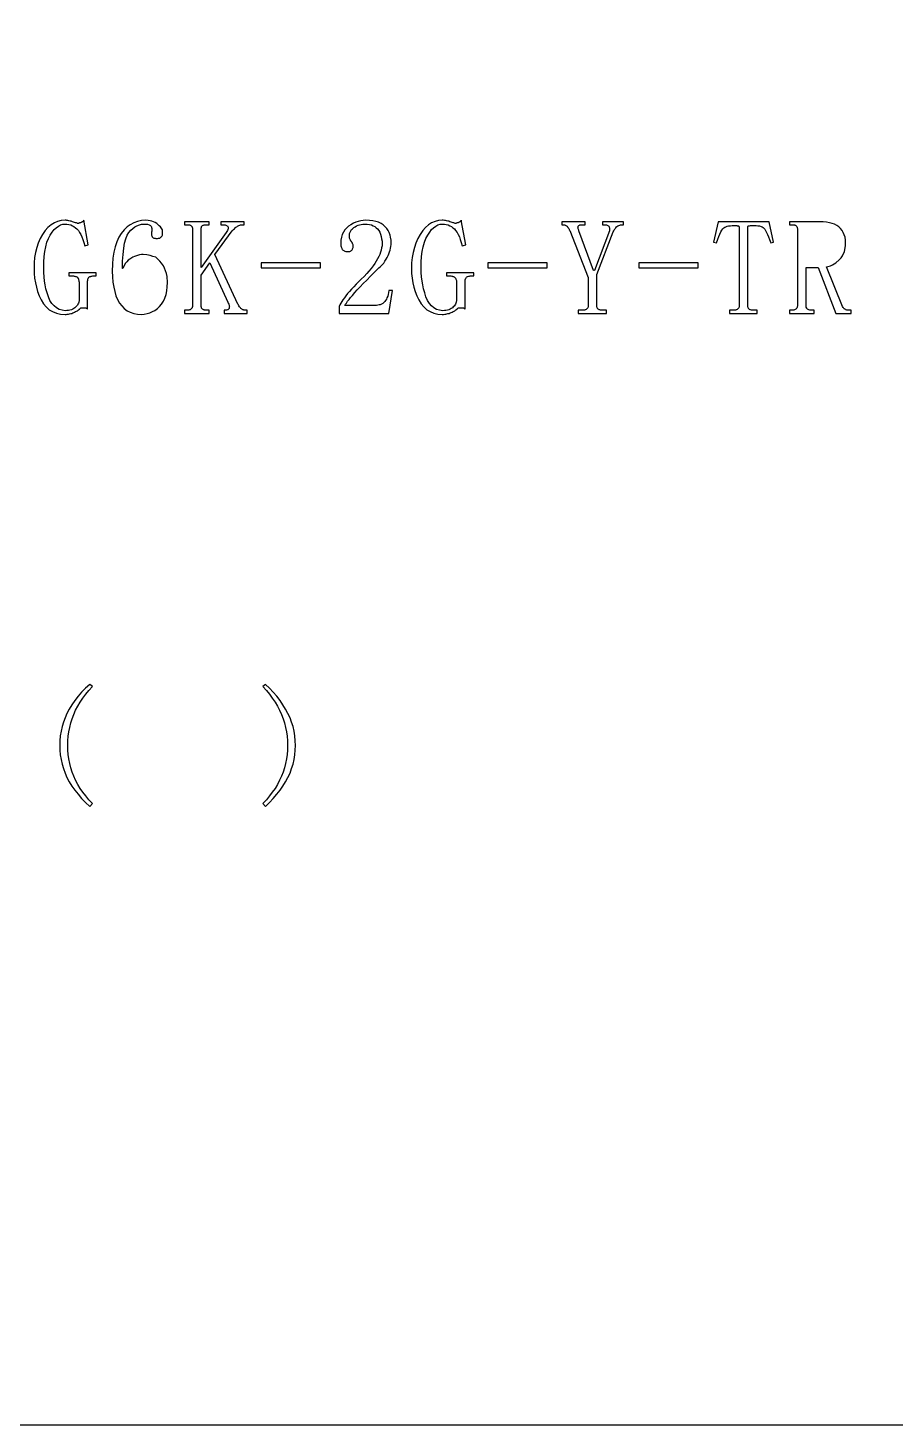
# Model space of a CAD drawing. Extents: x -275 to 275, y -225 to 225.
# Drawn here: x -174.1 to -139, y -225 to -168.4 of the extents above; entities that cross this region are included whole.
import ezdxf

# ---------------------------------------------------------------- set-up
doc = ezdxf.new("R2010")
doc.units = 0
doc.header["$MEASUREMENT"] = 0
doc.layers.get('0').update_dxf_attribs({"linetype": 'CONTINUOUS'})

msp = doc.modelspace()

# ---------------------------------------------------------------- linework, layer by layer
msp.add_lwpolyline([(-275.000039, 224, -0.414214), (-274.000039, 225), (-274.000039, 225), (273.999961, 225), (273.999961, 225, -0.414214), (274.999941, 224), (274.999941, 224), (274.999941, -224), (274.999941, -224, -0.414214), (273.999961, -225), (273.999961, -225), (-274.000039, -225), (-274.000039, -225, -0.414214), (-275.000039, -224), (-275.000039, -224), (-275.000039, 224)], format="xyb")
for points in [[(-172.66, -176.38), (-172.57, -176.38), (-172.57, -176.38), (-172.49, -176.38), (-172.49, -176.38), (-172.42, -176.39), (-172.42, -176.39), (-172.34, -176.41), (-172.34, -176.41), (-172.27, -176.44), (-172.27, -176.44), (-172.21, -176.47), (-172.21, -176.47), (-172.15, -176.52), (-172.15, -176.52), (-172.09, -176.57), (-172.09, -176.57), (-172.03, -176.63), (-172.03, -176.63), (-171.98, -176.71), (-171.98, -176.71), (-171.93, -176.8), (-171.93, -176.8), (-171.89, -176.89), (-171.89, -176.89), (-171.85, -177), (-171.85, -177), (-171.81, -177.12), (-171.81, -177.12), (-171.77, -177.25), (-171.77, -177.25), (-171.63, -177.21), (-171.63, -177.21), (-171.81, -176.22), (-171.81, -176.22), (-171.82, -176.24), (-171.82, -176.24), (-171.84, -176.25), (-171.84, -176.25), (-171.85, -176.27), (-171.85, -176.27), (-171.87, -176.28), (-171.87, -176.28), (-171.88, -176.29), (-171.88, -176.29), (-171.9, -176.3), (-171.9, -176.3), (-171.92, -176.31), (-171.92, -176.31), (-171.94, -176.32), (-171.94, -176.32), (-171.96, -176.33), (-171.96, -176.33), (-171.98, -176.33), (-171.98, -176.33), (-172, -176.34), (-172, -176.34), (-172.01, -176.34), (-172.01, -176.34), (-172.03, -176.35), (-172.03, -176.35), (-172.05, -176.35), (-172.05, -176.35), (-172.06, -176.35), (-172.06, -176.35), (-172.08, -176.34), (-172.08, -176.34), (-172.11, -176.33), (-172.11, -176.33), (-172.14, -176.33), (-172.14, -176.33), (-172.18, -176.31), (-172.18, -176.31), (-172.22, -176.3), (-172.22, -176.3), (-172.27, -176.28), (-172.27, -176.28), (-172.32, -176.26), (-172.32, -176.26), (-172.36, -176.25), (-172.36, -176.25), (-172.41, -176.24), (-172.41, -176.24), (-172.45, -176.23), (-172.45, -176.23), (-172.49, -176.23), (-172.49, -176.23), (-172.53, -176.22), (-172.53, -176.22), (-172.57, -176.22), (-172.57, -176.22), (-172.72, -176.23), (-172.72, -176.23), (-172.87, -176.27), (-172.87, -176.27), (-173, -176.33), (-173, -176.33), (-173.13, -176.41), (-173.13, -176.41), (-173.26, -176.51), (-173.26, -176.51), (-173.37, -176.64), (-173.37, -176.64), (-173.48, -176.79), (-173.48, -176.79), (-173.57, -176.96), (-173.57, -176.96), (-173.65, -177.14), (-173.65, -177.14), (-173.71, -177.32), (-173.71, -177.32), (-173.76, -177.52), (-173.76, -177.52), (-173.8, -177.73), (-173.8, -177.73), (-173.82, -177.94), (-173.82, -177.94), (-173.82, -178.17), (-173.82, -178.17), (-173.82, -178.37), (-173.82, -178.37), (-173.8, -178.56), (-173.8, -178.56), (-173.77, -178.75), (-173.77, -178.75), (-173.73, -178.93), (-173.73, -178.93), (-173.68, -179.11), (-173.68, -179.11), (-173.61, -179.28), (-173.61, -179.28), (-173.53, -179.44), (-173.53, -179.44), (-173.44, -179.6), (-173.44, -179.6), (-173.33, -179.73), (-173.33, -179.73), (-173.21, -179.84), (-173.21, -179.84), (-173.07, -179.92), (-173.07, -179.92), (-172.92, -179.98), (-172.92, -179.98), (-172.75, -180.02), (-172.75, -180.02), (-172.57, -180.03), (-172.57, -180.03), (-172.53, -180.03), (-172.53, -180.03), (-172.48, -180.02), (-172.48, -180.02), (-172.43, -180.02), (-172.43, -180.02), (-172.39, -180.01), (-172.39, -180.01), (-172.34, -180), (-172.34, -180), (-172.3, -179.99), (-172.3, -179.99), (-172.25, -179.97), (-172.25, -179.97), (-172.21, -179.96), (-172.21, -179.96), (-172.18, -179.94), (-172.18, -179.94), (-172.14, -179.92), (-172.14, -179.92), (-172.1, -179.9), (-172.1, -179.9), (-172.06, -179.88), (-172.06, -179.88), (-172.03, -179.85), (-172.03, -179.85), (-171.99, -179.82), (-171.99, -179.82), (-171.98, -179.81), (-171.98, -179.81), (-171.97, -179.8), (-171.97, -179.8), (-171.95, -179.79), (-171.95, -179.79), (-171.94, -179.78), (-171.94, -179.78), (-171.93, -179.77), (-171.93, -179.77), (-171.92, -179.77), (-171.92, -179.77), (-171.91, -179.76), (-171.91, -179.76), (-171.89, -179.76), (-171.89, -179.76), (-171.88, -179.76), (-171.88, -179.76), (-171.87, -179.76), (-171.87, -179.76), (-171.85, -179.76), (-171.85, -179.76), (-171.84, -179.76), (-171.84, -179.76), (-171.83, -179.76), (-171.83, -179.76), (-171.81, -179.76), (-171.81, -179.76), (-171.8, -179.76), (-171.8, -179.76), (-171.79, -179.76), (-171.79, -179.76), (-171.78, -179.76), (-171.78, -179.76), (-171.77, -179.76), (-171.77, -179.76), (-171.76, -179.76), (-171.76, -179.76), (-171.75, -179.76), (-171.75, -179.76), (-171.74, -179.76), (-171.74, -179.76), (-171.73, -179.77), (-171.73, -179.77), (-171.72, -179.77), (-171.72, -179.77), (-171.71, -179.78), (-171.71, -179.78), (-171.7, -179.78), (-171.7, -179.78), (-171.69, -179.79), (-171.69, -179.79), (-171.67, -179.8), (-171.67, -179.8), (-171.66, -179.81), (-171.66, -179.81), (-171.66, -178.71), (-171.66, -178.71), (-171.66, -178.68), (-171.66, -178.68), (-171.65, -178.65), (-171.65, -178.65), (-171.65, -178.62), (-171.65, -178.62), (-171.64, -178.6), (-171.64, -178.6), (-171.63, -178.57), (-171.63, -178.57), (-171.62, -178.55), (-171.62, -178.55), (-171.6, -178.53), (-171.6, -178.53), (-171.58, -178.51), (-171.58, -178.51), (-171.56, -178.5), (-171.56, -178.5), (-171.53, -178.49), (-171.53, -178.49), (-171.51, -178.48), (-171.51, -178.48), (-171.48, -178.48), (-171.48, -178.48), (-171.45, -178.47), (-171.45, -178.47), (-171.42, -178.47), (-171.42, -178.47), (-171.31, -178.47), (-171.31, -178.47), (-171.31, -178.35), (-171.31, -178.35), (-172.41, -178.35), (-172.41, -178.35), (-172.41, -178.47), (-172.41, -178.47), (-172.27, -178.47), (-172.27, -178.47), (-172.23, -178.47), (-172.23, -178.47), (-172.2, -178.48), (-172.2, -178.48), (-172.17, -178.48), (-172.17, -178.48), (-172.14, -178.49), (-172.14, -178.49), (-172.12, -178.5), (-172.12, -178.5), (-172.09, -178.51), (-172.09, -178.51), (-172.07, -178.53), (-172.07, -178.53), (-172.06, -178.55), (-172.06, -178.55), (-172.04, -178.57), (-172.04, -178.57), (-172.03, -178.6), (-172.03, -178.6), (-172.02, -178.63), (-172.02, -178.63), (-172.01, -178.66), (-172.01, -178.66), (-172.01, -178.69), (-172.01, -178.69), (-172, -178.72), (-172, -178.72), (-172, -179.47), (-172, -179.47), (-172.01, -179.53), (-172.01, -179.53), (-172.03, -179.58), (-172.03, -179.58), (-172.05, -179.62), (-172.05, -179.62), (-172.07, -179.66), (-172.07, -179.66), (-172.1, -179.7), (-172.1, -179.7), (-172.13, -179.73), (-172.13, -179.73), (-172.17, -179.76), (-172.17, -179.76), (-172.21, -179.79), (-172.21, -179.79), (-172.26, -179.82), (-172.26, -179.82), (-172.31, -179.84), (-172.31, -179.84), (-172.37, -179.86), (-172.37, -179.86), (-172.43, -179.87), (-172.43, -179.87), (-172.49, -179.87), (-172.49, -179.87), (-172.56, -179.88), (-172.56, -179.88), (-172.69, -179.86), (-172.69, -179.86), (-172.81, -179.83), (-172.81, -179.83), (-172.92, -179.77), (-172.92, -179.77), (-173.01, -179.69), (-173.01, -179.69), (-173.1, -179.59), (-173.1, -179.59), (-173.18, -179.47), (-173.18, -179.47), (-173.24, -179.32), (-173.24, -179.32), (-173.29, -179.16), (-173.29, -179.16), (-173.34, -179), (-173.34, -179), (-173.37, -178.84), (-173.37, -178.84), (-173.4, -178.68), (-173.4, -178.68), (-173.42, -178.51), (-173.42, -178.51), (-173.43, -178.34), (-173.43, -178.34), (-173.43, -178.17), (-173.43, -178.17), (-173.43, -177.92), (-173.43, -177.92), (-173.41, -177.69), (-173.41, -177.69), (-173.39, -177.48), (-173.39, -177.48), (-173.35, -177.29), (-173.35, -177.29), (-173.3, -177.11), (-173.3, -177.11), (-173.24, -176.96), (-173.24, -176.96), (-173.17, -176.82), (-173.17, -176.82), (-173.09, -176.7), (-173.09, -176.7), (-173.01, -176.6), (-173.01, -176.6), (-172.93, -176.52), (-172.93, -176.52), (-172.84, -176.46), (-172.84, -176.46), (-172.75, -176.41), (-172.75, -176.41), (-172.66, -176.38)], [(-169.3, -176.22), (-169.47, -176.23), (-169.47, -176.23), (-169.63, -176.27), (-169.63, -176.27), (-169.79, -176.32), (-169.79, -176.32), (-169.93, -176.4), (-169.93, -176.4), (-170.06, -176.49), (-170.06, -176.49), (-170.18, -176.61), (-170.18, -176.61), (-170.3, -176.75), (-170.3, -176.75), (-170.39, -176.91), (-170.39, -176.91), (-170.47, -177.09), (-170.47, -177.09), (-170.54, -177.29), (-170.54, -177.29), (-170.59, -177.51), (-170.59, -177.51), (-170.63, -177.75), (-170.63, -177.75), (-170.65, -178), (-170.65, -178), (-170.66, -178.28), (-170.66, -178.28), (-170.65, -178.51), (-170.65, -178.51), (-170.63, -178.73), (-170.63, -178.73), (-170.6, -178.93), (-170.6, -178.93), (-170.56, -179.11), (-170.56, -179.11), (-170.51, -179.28), (-170.51, -179.28), (-170.44, -179.43), (-170.44, -179.43), (-170.37, -179.57), (-170.37, -179.57), (-170.27, -179.69), (-170.27, -179.69), (-170.17, -179.79), (-170.17, -179.79), (-170.05, -179.88), (-170.05, -179.88), (-169.93, -179.94), (-169.93, -179.94), (-169.79, -179.99), (-169.79, -179.99), (-169.64, -180.02), (-169.64, -180.02), (-169.48, -180.03), (-169.48, -180.03), (-169.36, -180.02), (-169.36, -180.02), (-169.25, -180), (-169.25, -180), (-169.14, -179.97), (-169.14, -179.97), (-169.03, -179.92), (-169.03, -179.92), (-168.93, -179.87), (-168.93, -179.87), (-168.83, -179.79), (-168.83, -179.79), (-168.74, -179.71), (-168.74, -179.71), (-168.66, -179.61), (-168.66, -179.61), (-168.58, -179.5), (-168.58, -179.5), (-168.53, -179.37), (-168.53, -179.37), (-168.48, -179.23), (-168.48, -179.23), (-168.45, -179.08), (-168.45, -179.08), (-168.43, -178.92), (-168.43, -178.92), (-168.42, -178.74), (-168.42, -178.74), (-168.44, -178.5), (-168.44, -178.5), (-168.46, -178.38), (-168.46, -178.38), (-168.54, -178.16), (-168.54, -178.16), (-168.59, -178.06), (-168.59, -178.06), (-168.66, -177.96), (-168.66, -177.96), (-168.73, -177.87), (-168.73, -177.87), (-168.81, -177.79), (-168.81, -177.79), (-168.9, -177.72), (-168.9, -177.72), (-169.01, -177.68), (-169.01, -177.68), (-169.13, -177.64), (-169.13, -177.64), (-169.26, -177.62), (-169.26, -177.62), (-169.41, -177.61), (-169.41, -177.61), (-169.48, -177.61), (-169.48, -177.61), (-169.55, -177.62), (-169.55, -177.62), (-169.76, -177.68), (-169.76, -177.68), (-169.83, -177.71), (-169.83, -177.71), (-169.95, -177.79), (-169.95, -177.79), (-170.01, -177.84), (-170.01, -177.84), (-170.07, -177.9), (-170.07, -177.9), (-170.12, -177.96), (-170.12, -177.96), (-170.2, -178.1), (-170.2, -178.1), (-170.23, -178.17), (-170.23, -178.17), (-170.24, -178.17), (-170.24, -178.17), (-170.24, -177.87), (-170.24, -177.87), (-170.22, -177.6), (-170.22, -177.6), (-170.19, -177.35), (-170.19, -177.35), (-170.16, -177.14), (-170.16, -177.14), (-170.11, -176.97), (-170.11, -176.97), (-170.06, -176.82), (-170.06, -176.82), (-169.99, -176.71), (-169.99, -176.71), (-169.91, -176.62), (-169.91, -176.62), (-169.75, -176.48), (-169.75, -176.48), (-169.66, -176.44), (-169.66, -176.44), (-169.56, -176.4), (-169.56, -176.4), (-169.47, -176.38), (-169.47, -176.38), (-169.23, -176.38), (-169.23, -176.38), (-169.17, -176.4), (-169.17, -176.4), (-169.11, -176.43), (-169.11, -176.43), (-169.1, -176.45), (-169.1, -176.45), (-169.08, -176.47), (-169.08, -176.47), (-169.07, -176.49), (-169.07, -176.49), (-169.07, -176.52), (-169.07, -176.52), (-169.06, -176.54), (-169.06, -176.54), (-169.06, -176.67), (-169.06, -176.67), (-169.07, -176.68), (-169.07, -176.68), (-169.07, -176.82), (-169.07, -176.82), (-169.06, -176.85), (-169.06, -176.85), (-169.04, -176.89), (-169.04, -176.89), (-169.03, -176.9), (-169.03, -176.9), (-169.02, -176.92), (-169.02, -176.92), (-169, -176.93), (-169, -176.93), (-168.97, -176.94), (-168.97, -176.94), (-168.95, -176.95), (-168.95, -176.95), (-168.92, -176.95), (-168.92, -176.95), (-168.9, -176.96), (-168.9, -176.96), (-168.83, -176.96), (-168.83, -176.96), (-168.79, -176.95), (-168.79, -176.95), (-168.76, -176.95), (-168.76, -176.95), (-168.73, -176.94), (-168.73, -176.94), (-168.71, -176.92), (-168.71, -176.92), (-168.69, -176.91), (-168.69, -176.91), (-168.67, -176.89), (-168.67, -176.89), (-168.66, -176.87), (-168.66, -176.87), (-168.64, -176.85), (-168.64, -176.85), (-168.63, -176.82), (-168.63, -176.82), (-168.63, -176.79), (-168.63, -176.79), (-168.62, -176.76), (-168.62, -176.76), (-168.62, -176.65), (-168.62, -176.65), (-168.63, -176.61), (-168.63, -176.61), (-168.65, -176.57), (-168.65, -176.57), (-168.68, -176.53), (-168.68, -176.53), (-168.71, -176.48), (-168.71, -176.48), (-168.76, -176.44), (-168.76, -176.44), (-168.81, -176.39), (-168.81, -176.39), (-168.86, -176.35), (-168.86, -176.35), (-168.92, -176.31), (-168.92, -176.31), (-169.06, -176.25), (-169.06, -176.25), (-169.13, -176.24), (-169.13, -176.24), (-169.21, -176.23), (-169.21, -176.23), (-169.3, -176.22)], [(-166.13, -179.99), (-165.2, -179.99), (-165.2, -179.99), (-165.2, -179.86), (-165.2, -179.86), (-165.31, -179.86), (-165.31, -179.86), (-165.32, -179.86), (-165.32, -179.86), (-165.34, -179.86), (-165.34, -179.86), (-165.35, -179.85), (-165.35, -179.85), (-165.37, -179.84), (-165.37, -179.84), (-165.39, -179.83), (-165.39, -179.83), (-165.41, -179.82), (-165.41, -179.82), (-165.43, -179.81), (-165.43, -179.81), (-165.45, -179.79), (-165.45, -179.79), (-165.47, -179.77), (-165.47, -179.77), (-165.49, -179.74), (-165.49, -179.74), (-165.51, -179.72), (-165.51, -179.72), (-165.53, -179.68), (-165.53, -179.68), (-165.55, -179.65), (-165.55, -179.65), (-165.57, -179.61), (-165.57, -179.61), (-166.5, -177.61), (-166.5, -177.61), (-165.81, -176.65), (-165.81, -176.65), (-165.78, -176.62), (-165.78, -176.62), (-165.75, -176.59), (-165.75, -176.59), (-165.71, -176.56), (-165.71, -176.56), (-165.68, -176.53), (-165.68, -176.53), (-165.65, -176.5), (-165.65, -176.5), (-165.62, -176.48), (-165.62, -176.48), (-165.59, -176.46), (-165.59, -176.46), (-165.56, -176.44), (-165.56, -176.44), (-165.53, -176.43), (-165.53, -176.43), (-165.5, -176.42), (-165.5, -176.42), (-165.47, -176.41), (-165.47, -176.41), (-165.44, -176.41), (-165.44, -176.41), (-165.41, -176.4), (-165.41, -176.4), (-165.38, -176.4), (-165.38, -176.4), (-165.32, -176.4), (-165.32, -176.4), (-165.32, -176.28), (-165.32, -176.28), (-166.27, -176.28), (-166.27, -176.28), (-166.27, -176.4), (-166.27, -176.4), (-166.17, -176.4), (-166.17, -176.4), (-166.13, -176.4), (-166.13, -176.4), (-166.09, -176.41), (-166.09, -176.41), (-166.06, -176.42), (-166.06, -176.42), (-166.03, -176.43), (-166.03, -176.43), (-166.01, -176.44), (-166.01, -176.44), (-165.99, -176.45), (-165.99, -176.45), (-165.98, -176.47), (-165.98, -176.47), (-165.97, -176.5), (-165.97, -176.5), (-165.97, -176.53), (-165.97, -176.53), (-165.97, -176.56), (-165.97, -176.56), (-165.98, -176.59), (-165.98, -176.59), (-166, -176.63), (-166, -176.63), (-166.02, -176.67), (-166.02, -176.67), (-166.05, -176.71), (-166.05, -176.71), (-167.06, -178.13), (-167.06, -178.13), (-167.06, -176.57), (-167.06, -176.57), (-167.06, -176.55), (-167.06, -176.55), (-167.06, -176.53), (-167.06, -176.53), (-167.05, -176.51), (-167.05, -176.51), (-167.05, -176.49), (-167.05, -176.49), (-167.04, -176.47), (-167.04, -176.47), (-167.03, -176.46), (-167.03, -176.46), (-167.02, -176.44), (-167.02, -176.44), (-167, -176.43), (-167, -176.43), (-166.98, -176.42), (-166.98, -176.42), (-166.96, -176.42), (-166.96, -176.42), (-166.94, -176.41), (-166.94, -176.41), (-166.92, -176.41), (-166.92, -176.41), (-166.89, -176.4), (-166.89, -176.4), (-166.87, -176.4), (-166.87, -176.4), (-166.74, -176.4), (-166.74, -176.4), (-166.74, -176.28), (-166.74, -176.28), (-167.74, -176.28), (-167.74, -176.28), (-167.74, -176.4), (-167.74, -176.4), (-167.62, -176.4), (-167.62, -176.4), (-167.59, -176.4), (-167.59, -176.4), (-167.56, -176.41), (-167.56, -176.41), (-167.53, -176.41), (-167.53, -176.41), (-167.51, -176.42), (-167.51, -176.42), (-167.49, -176.42), (-167.49, -176.42), (-167.48, -176.43), (-167.48, -176.43), (-167.46, -176.44), (-167.46, -176.44), (-167.45, -176.46), (-167.45, -176.46), (-167.44, -176.47), (-167.44, -176.47), (-167.43, -176.49), (-167.43, -176.49), (-167.42, -176.51), (-167.42, -176.51), (-167.41, -176.53), (-167.41, -176.53), (-167.41, -176.55), (-167.41, -176.55), (-167.41, -176.57), (-167.41, -176.57), (-167.41, -179.68), (-167.41, -179.68), (-167.41, -179.7), (-167.41, -179.7), (-167.41, -179.73), (-167.41, -179.73), (-167.42, -179.74), (-167.42, -179.74), (-167.43, -179.76), (-167.43, -179.76), (-167.44, -179.78), (-167.44, -179.78), (-167.45, -179.79), (-167.45, -179.79), (-167.46, -179.81), (-167.46, -179.81), (-167.48, -179.82), (-167.48, -179.82), (-167.49, -179.83), (-167.49, -179.83), (-167.51, -179.84), (-167.51, -179.84), (-167.53, -179.85), (-167.53, -179.85), (-167.56, -179.86), (-167.56, -179.86), (-167.59, -179.86), (-167.59, -179.86), (-167.62, -179.86), (-167.62, -179.86), (-167.74, -179.86), (-167.74, -179.86), (-167.74, -179.99), (-167.74, -179.99), (-166.74, -179.99), (-166.74, -179.99), (-166.74, -179.86), (-166.74, -179.86), (-166.87, -179.86), (-166.87, -179.86), (-166.89, -179.86), (-166.89, -179.86), (-166.92, -179.86), (-166.92, -179.86), (-166.94, -179.85), (-166.94, -179.85), (-166.96, -179.84), (-166.96, -179.84), (-166.98, -179.83), (-166.98, -179.83), (-167, -179.82), (-167, -179.82), (-167.02, -179.81), (-167.02, -179.81), (-167.03, -179.79), (-167.03, -179.79), (-167.04, -179.78), (-167.04, -179.78), (-167.05, -179.76), (-167.05, -179.76), (-167.05, -179.74), (-167.05, -179.74), (-167.06, -179.73), (-167.06, -179.73), (-167.06, -179.7), (-167.06, -179.7), (-167.06, -179.68), (-167.06, -179.68), (-167.06, -178.44), (-167.06, -178.44), (-166.71, -177.94), (-166.71, -177.94), (-165.98, -179.53), (-165.98, -179.53), (-165.96, -179.57), (-165.96, -179.57), (-165.94, -179.61), (-165.94, -179.61), (-165.93, -179.65), (-165.93, -179.65), (-165.92, -179.68), (-165.92, -179.68), (-165.91, -179.71), (-165.91, -179.71), (-165.92, -179.74), (-165.92, -179.74), (-165.92, -179.76), (-165.92, -179.76), (-165.93, -179.79), (-165.93, -179.79), (-165.94, -179.81), (-165.94, -179.81), (-165.96, -179.83), (-165.96, -179.83), (-165.98, -179.84), (-165.98, -179.84), (-166, -179.85), (-166, -179.85), (-166.04, -179.86), (-166.04, -179.86), (-166.07, -179.86), (-166.07, -179.86), (-166.13, -179.86), (-166.13, -179.86), (-166.13, -179.99)], [(-159.74, -177.07), (-159.74, -177.18), (-159.74, -177.18), (-159.74, -177.26), (-159.74, -177.26), (-159.76, -177.34), (-159.76, -177.34), (-159.77, -177.43), (-159.77, -177.43), (-159.8, -177.51), (-159.8, -177.51), (-159.83, -177.6), (-159.83, -177.6), (-159.87, -177.69), (-159.87, -177.69), (-159.92, -177.78), (-159.92, -177.78), (-159.97, -177.87), (-159.97, -177.87), (-160.03, -177.97), (-160.03, -177.97), (-160.1, -178.07), (-160.1, -178.07), (-160.18, -178.17), (-160.18, -178.17), (-160.27, -178.28), (-160.27, -178.28), (-160.36, -178.38), (-160.36, -178.38), (-160.46, -178.49), (-160.46, -178.49), (-160.58, -178.6), (-160.58, -178.6), (-160.69, -178.71), (-160.69, -178.71), (-160.79, -178.81), (-160.79, -178.81), (-160.88, -178.92), (-160.88, -178.92), (-160.97, -179.01), (-160.97, -179.01), (-161.05, -179.11), (-161.05, -179.11), (-161.13, -179.19), (-161.13, -179.19), (-161.2, -179.28), (-161.2, -179.28), (-161.26, -179.36), (-161.26, -179.36), (-161.32, -179.44), (-161.32, -179.44), (-161.37, -179.51), (-161.37, -179.51), (-161.41, -179.58), (-161.41, -179.58), (-161.45, -179.65), (-161.45, -179.65), (-161.48, -179.71), (-161.48, -179.71), (-161.48, -179.99), (-161.48, -179.99), (-159.46, -179.99), (-159.46, -179.99), (-159.32, -179.06), (-159.32, -179.06), (-159.46, -179.06), (-159.46, -179.06), (-159.48, -179.14), (-159.48, -179.14), (-159.49, -179.22), (-159.49, -179.22), (-159.51, -179.29), (-159.51, -179.29), (-159.54, -179.36), (-159.54, -179.36), (-159.56, -179.41), (-159.56, -179.41), (-159.6, -179.47), (-159.6, -179.47), (-159.63, -179.51), (-159.63, -179.51), (-159.67, -179.55), (-159.67, -179.55), (-159.71, -179.59), (-159.71, -179.59), (-159.76, -179.62), (-159.76, -179.62), (-159.81, -179.64), (-159.81, -179.64), (-159.86, -179.65), (-159.86, -179.65), (-159.91, -179.66), (-159.91, -179.66), (-159.96, -179.67), (-159.96, -179.67), (-161.24, -179.67), (-161.24, -179.67), (-161.22, -179.62), (-161.22, -179.62), (-161.18, -179.57), (-161.18, -179.57), (-161.13, -179.5), (-161.13, -179.5), (-161.07, -179.43), (-161.07, -179.43), (-161.01, -179.35), (-161.01, -179.35), (-160.93, -179.26), (-160.93, -179.26), (-160.84, -179.15), (-160.84, -179.15), (-160.74, -179.04), (-160.74, -179.04), (-160.62, -178.91), (-160.62, -178.91), (-160.5, -178.78), (-160.5, -178.78), (-160.36, -178.64), (-160.36, -178.64), (-160.21, -178.48), (-160.21, -178.48), (-160.04, -178.32), (-160.04, -178.32), (-159.87, -178.15), (-159.87, -178.15), (-159.8, -178.09), (-159.8, -178.09), (-159.73, -178.02), (-159.73, -178.02), (-159.67, -177.95), (-159.67, -177.95), (-159.62, -177.87), (-159.62, -177.87), (-159.57, -177.8), (-159.57, -177.8), (-159.53, -177.73), (-159.53, -177.73), (-159.49, -177.65), (-159.49, -177.65), (-159.46, -177.58), (-159.46, -177.58), (-159.43, -177.5), (-159.43, -177.5), (-159.41, -177.43), (-159.41, -177.43), (-159.39, -177.35), (-159.39, -177.35), (-159.38, -177.28), (-159.38, -177.28), (-159.37, -177.2), (-159.37, -177.2), (-159.37, -177.13), (-159.37, -177.13), (-159.37, -177.02), (-159.37, -177.02), (-159.39, -176.91), (-159.39, -176.91), (-159.41, -176.82), (-159.41, -176.82), (-159.45, -176.72), (-159.45, -176.72), (-159.49, -176.63), (-159.49, -176.63), (-159.55, -176.55), (-159.55, -176.55), (-159.62, -176.47), (-159.62, -176.47), (-159.69, -176.41), (-159.69, -176.41), (-159.78, -176.35), (-159.78, -176.35), (-159.88, -176.3), (-159.88, -176.3), (-159.99, -176.27), (-159.99, -176.27), (-160.11, -176.24), (-160.11, -176.24), (-160.25, -176.23), (-160.25, -176.23), (-160.39, -176.22), (-160.39, -176.22), (-160.5, -176.23), (-160.5, -176.23), (-160.6, -176.24), (-160.6, -176.24), (-160.7, -176.27), (-160.7, -176.27), (-160.8, -176.3), (-160.8, -176.3), (-160.9, -176.34), (-160.9, -176.34), (-161, -176.4), (-161, -176.4), (-161.09, -176.46), (-161.09, -176.46), (-161.17, -176.53), (-161.17, -176.53), (-161.24, -176.61), (-161.24, -176.61), (-161.3, -176.7), (-161.3, -176.7), (-161.35, -176.8), (-161.35, -176.8), (-161.38, -176.91), (-161.38, -176.91), (-161.4, -177.03), (-161.4, -177.03), (-161.41, -177.15), (-161.41, -177.15), (-161.41, -177.2), (-161.41, -177.2), (-161.4, -177.25), (-161.4, -177.25), (-161.39, -177.29), (-161.39, -177.29), (-161.38, -177.32), (-161.38, -177.32), (-161.37, -177.35), (-161.37, -177.35), (-161.36, -177.38), (-161.36, -177.38), (-161.34, -177.4), (-161.34, -177.4), (-161.32, -177.43), (-161.32, -177.43), (-161.29, -177.44), (-161.29, -177.44), (-161.27, -177.46), (-161.27, -177.46), (-161.24, -177.47), (-161.24, -177.47), (-161.2, -177.48), (-161.2, -177.48), (-161.17, -177.48), (-161.17, -177.48), (-161.13, -177.49), (-161.13, -177.49), (-161.1, -177.49), (-161.1, -177.49), (-161.07, -177.48), (-161.07, -177.48), (-161.04, -177.48), (-161.04, -177.48), (-161.02, -177.47), (-161.02, -177.47), (-161, -177.46), (-161, -177.46), (-160.98, -177.45), (-160.98, -177.45), (-160.96, -177.43), (-160.96, -177.43), (-160.95, -177.41), (-160.95, -177.41), (-160.94, -177.39), (-160.94, -177.39), (-160.93, -177.37), (-160.93, -177.37), (-160.92, -177.35), (-160.92, -177.35), (-160.91, -177.32), (-160.91, -177.32), (-160.91, -177.29), (-160.91, -177.29), (-160.91, -177.26), (-160.91, -177.26), (-160.91, -177.24), (-160.91, -177.24), (-160.91, -177.22), (-160.91, -177.22), (-160.92, -177.19), (-160.92, -177.19), (-160.93, -177.16), (-160.93, -177.16), (-160.94, -177.14), (-160.94, -177.14), (-160.96, -177.11), (-160.96, -177.11), (-160.98, -177.08), (-160.98, -177.08), (-161, -177.06), (-161, -177.06), (-161.02, -177.03), (-161.02, -177.03), (-161.03, -177), (-161.03, -177), (-161.04, -176.97), (-161.04, -176.97), (-161.05, -176.94), (-161.05, -176.94), (-161.06, -176.91), (-161.06, -176.91), (-161.06, -176.88), (-161.06, -176.88), (-161.06, -176.81), (-161.06, -176.81), (-161.05, -176.76), (-161.05, -176.76), (-161.03, -176.7), (-161.03, -176.7), (-161, -176.65), (-161, -176.65), (-160.97, -176.6), (-160.97, -176.6), (-160.93, -176.56), (-160.93, -176.56), (-160.88, -176.51), (-160.88, -176.51), (-160.83, -176.48), (-160.83, -176.48), (-160.77, -176.45), (-160.77, -176.45), (-160.71, -176.42), (-160.71, -176.42), (-160.65, -176.4), (-160.65, -176.4), (-160.58, -176.39), (-160.58, -176.39), (-160.51, -176.38), (-160.51, -176.38), (-160.43, -176.38), (-160.43, -176.38), (-160.34, -176.38), (-160.34, -176.38), (-160.25, -176.39), (-160.25, -176.39), (-160.17, -176.41), (-160.17, -176.41), (-160.1, -176.44), (-160.1, -176.44), (-160.03, -176.47), (-160.03, -176.47), (-159.97, -176.52), (-159.97, -176.52), (-159.92, -176.57), (-159.92, -176.57), (-159.87, -176.63), (-159.87, -176.63), (-159.83, -176.7), (-159.83, -176.7), (-159.8, -176.78), (-159.8, -176.78), (-159.77, -176.87), (-159.77, -176.87), (-159.76, -176.97), (-159.76, -176.97), (-159.74, -177.07)], [(-157.39, -176.38), (-157.3, -176.38), (-157.3, -176.38), (-157.21, -176.38), (-157.21, -176.38), (-157.14, -176.39), (-157.14, -176.39), (-157.06, -176.41), (-157.06, -176.41), (-156.99, -176.44), (-156.99, -176.44), (-156.93, -176.47), (-156.93, -176.47), (-156.87, -176.52), (-156.87, -176.52), (-156.81, -176.57), (-156.81, -176.57), (-156.76, -176.63), (-156.76, -176.63), (-156.7, -176.71), (-156.7, -176.71), (-156.66, -176.8), (-156.66, -176.8), (-156.61, -176.89), (-156.61, -176.89), (-156.57, -177), (-156.57, -177), (-156.53, -177.12), (-156.53, -177.12), (-156.49, -177.25), (-156.49, -177.25), (-156.35, -177.21), (-156.35, -177.21), (-156.53, -176.22), (-156.53, -176.22), (-156.54, -176.24), (-156.54, -176.24), (-156.56, -176.25), (-156.56, -176.25), (-156.57, -176.27), (-156.57, -176.27), (-156.59, -176.28), (-156.59, -176.28), (-156.61, -176.29), (-156.61, -176.29), (-156.62, -176.3), (-156.62, -176.3), (-156.64, -176.31), (-156.64, -176.31), (-156.66, -176.32), (-156.66, -176.32), (-156.68, -176.33), (-156.68, -176.33), (-156.7, -176.33), (-156.7, -176.33), (-156.72, -176.34), (-156.72, -176.34), (-156.74, -176.34), (-156.74, -176.34), (-156.75, -176.35), (-156.75, -176.35), (-156.77, -176.35), (-156.77, -176.35), (-156.78, -176.35), (-156.78, -176.35), (-156.8, -176.34), (-156.8, -176.34), (-156.83, -176.33), (-156.83, -176.33), (-156.86, -176.33), (-156.86, -176.33), (-156.9, -176.31), (-156.9, -176.31), (-156.94, -176.3), (-156.94, -176.3), (-156.99, -176.28), (-156.99, -176.28), (-157.04, -176.26), (-157.04, -176.26), (-157.08, -176.25), (-157.08, -176.25), (-157.13, -176.24), (-157.13, -176.24), (-157.17, -176.23), (-157.17, -176.23), (-157.21, -176.23), (-157.21, -176.23), (-157.26, -176.22), (-157.26, -176.22), (-157.3, -176.22), (-157.3, -176.22), (-157.45, -176.23), (-157.45, -176.23), (-157.59, -176.27), (-157.59, -176.27), (-157.73, -176.33), (-157.73, -176.33), (-157.86, -176.41), (-157.86, -176.41), (-157.98, -176.51), (-157.98, -176.51), (-158.09, -176.64), (-158.09, -176.64), (-158.2, -176.79), (-158.2, -176.79), (-158.29, -176.96), (-158.29, -176.96), (-158.37, -177.14), (-158.37, -177.14), (-158.43, -177.32), (-158.43, -177.32), (-158.48, -177.52), (-158.48, -177.52), (-158.52, -177.73), (-158.52, -177.73), (-158.54, -177.94), (-158.54, -177.94), (-158.55, -178.17), (-158.55, -178.17), (-158.54, -178.37), (-158.54, -178.37), (-158.52, -178.56), (-158.52, -178.56), (-158.49, -178.75), (-158.49, -178.75), (-158.45, -178.93), (-158.45, -178.93), (-158.4, -179.11), (-158.4, -179.11), (-158.33, -179.28), (-158.33, -179.28), (-158.25, -179.44), (-158.25, -179.44), (-158.16, -179.6), (-158.16, -179.6), (-158.05, -179.73), (-158.05, -179.73), (-157.93, -179.84), (-157.93, -179.84), (-157.79, -179.92), (-157.79, -179.92), (-157.64, -179.98), (-157.64, -179.98), (-157.48, -180.02), (-157.48, -180.02), (-157.3, -180.03), (-157.3, -180.03), (-157.25, -180.03), (-157.25, -180.03), (-157.2, -180.02), (-157.2, -180.02), (-157.16, -180.02), (-157.16, -180.02), (-157.11, -180.01), (-157.11, -180.01), (-157.07, -180), (-157.07, -180), (-157.02, -179.99), (-157.02, -179.99), (-156.98, -179.97), (-156.98, -179.97), (-156.94, -179.96), (-156.94, -179.96), (-156.9, -179.94), (-156.9, -179.94), (-156.86, -179.92), (-156.86, -179.92), (-156.82, -179.9), (-156.82, -179.9), (-156.79, -179.88), (-156.79, -179.88), (-156.75, -179.85), (-156.75, -179.85), (-156.71, -179.82), (-156.71, -179.82), (-156.7, -179.81), (-156.7, -179.81), (-156.69, -179.8), (-156.69, -179.8), (-156.68, -179.79), (-156.68, -179.79), (-156.67, -179.78), (-156.67, -179.78), (-156.65, -179.77), (-156.65, -179.77), (-156.64, -179.77), (-156.64, -179.77), (-156.63, -179.76), (-156.63, -179.76), (-156.62, -179.76), (-156.62, -179.76), (-156.6, -179.76), (-156.6, -179.76), (-156.59, -179.76), (-156.59, -179.76), (-156.58, -179.76), (-156.58, -179.76), (-156.56, -179.76), (-156.56, -179.76), (-156.55, -179.76), (-156.55, -179.76), (-156.53, -179.76), (-156.53, -179.76), (-156.52, -179.76), (-156.52, -179.76), (-156.51, -179.76), (-156.51, -179.76), (-156.5, -179.76), (-156.5, -179.76), (-156.49, -179.76), (-156.49, -179.76), (-156.48, -179.76), (-156.48, -179.76), (-156.47, -179.76), (-156.47, -179.76), (-156.46, -179.76), (-156.46, -179.76), (-156.45, -179.77), (-156.45, -179.77), (-156.44, -179.77), (-156.44, -179.77), (-156.43, -179.78), (-156.43, -179.78), (-156.42, -179.78), (-156.42, -179.78), (-156.41, -179.79), (-156.41, -179.79), (-156.39, -179.8), (-156.39, -179.8), (-156.38, -179.81), (-156.38, -179.81), (-156.38, -178.71), (-156.38, -178.71), (-156.38, -178.68), (-156.38, -178.68), (-156.37, -178.65), (-156.37, -178.65), (-156.37, -178.62), (-156.37, -178.62), (-156.36, -178.6), (-156.36, -178.6), (-156.35, -178.57), (-156.35, -178.57), (-156.34, -178.55), (-156.34, -178.55), (-156.32, -178.53), (-156.32, -178.53), (-156.3, -178.51), (-156.3, -178.51), (-156.28, -178.5), (-156.28, -178.5), (-156.26, -178.49), (-156.26, -178.49), (-156.23, -178.48), (-156.23, -178.48), (-156.2, -178.48), (-156.2, -178.48), (-156.17, -178.47), (-156.17, -178.47), (-156.14, -178.47), (-156.14, -178.47), (-156.03, -178.47), (-156.03, -178.47), (-156.03, -178.35), (-156.03, -178.35), (-157.13, -178.35), (-157.13, -178.35), (-157.13, -178.47), (-157.13, -178.47), (-156.99, -178.47), (-156.99, -178.47), (-156.96, -178.47), (-156.96, -178.47), (-156.92, -178.48), (-156.92, -178.48), (-156.89, -178.48), (-156.89, -178.48), (-156.87, -178.49), (-156.87, -178.49), (-156.84, -178.5), (-156.84, -178.5), (-156.82, -178.51), (-156.82, -178.51), (-156.8, -178.53), (-156.8, -178.53), (-156.78, -178.55), (-156.78, -178.55), (-156.76, -178.57), (-156.76, -178.57), (-156.75, -178.6), (-156.75, -178.6), (-156.74, -178.63), (-156.74, -178.63), (-156.73, -178.66), (-156.73, -178.66), (-156.73, -178.69), (-156.73, -178.69), (-156.73, -178.72), (-156.73, -178.72), (-156.73, -179.47), (-156.73, -179.47), (-156.74, -179.53), (-156.74, -179.53), (-156.75, -179.58), (-156.75, -179.58), (-156.77, -179.62), (-156.77, -179.62), (-156.79, -179.66), (-156.79, -179.66), (-156.82, -179.7), (-156.82, -179.7), (-156.86, -179.73), (-156.86, -179.73), (-156.89, -179.76), (-156.89, -179.76), (-156.94, -179.79), (-156.94, -179.79), (-156.98, -179.82), (-156.98, -179.82), (-157.03, -179.84), (-157.03, -179.84), (-157.09, -179.86), (-157.09, -179.86), (-157.15, -179.87), (-157.15, -179.87), (-157.21, -179.87), (-157.21, -179.87), (-157.28, -179.88), (-157.28, -179.88), (-157.41, -179.86), (-157.41, -179.86), (-157.53, -179.83), (-157.53, -179.83), (-157.64, -179.77), (-157.64, -179.77), (-157.74, -179.69), (-157.74, -179.69), (-157.82, -179.59), (-157.82, -179.59), (-157.9, -179.47), (-157.9, -179.47), (-157.96, -179.32), (-157.96, -179.32), (-158.01, -179.16), (-158.01, -179.16), (-158.06, -179), (-158.06, -179), (-158.09, -178.84), (-158.09, -178.84), (-158.12, -178.68), (-158.12, -178.68), (-158.14, -178.51), (-158.14, -178.51), (-158.15, -178.34), (-158.15, -178.34), (-158.16, -178.17), (-158.16, -178.17), (-158.15, -177.92), (-158.15, -177.92), (-158.14, -177.69), (-158.14, -177.69), (-158.11, -177.48), (-158.11, -177.48), (-158.07, -177.29), (-158.07, -177.29), (-158.02, -177.11), (-158.02, -177.11), (-157.96, -176.96), (-157.96, -176.96), (-157.89, -176.82), (-157.89, -176.82), (-157.81, -176.7), (-157.81, -176.7), (-157.73, -176.6), (-157.73, -176.6), (-157.65, -176.52), (-157.65, -176.52), (-157.56, -176.46), (-157.56, -176.46), (-157.48, -176.41), (-157.48, -176.41), (-157.39, -176.38)], [(-150.53, -176.62), (-150.53, -176.65), (-150.53, -176.65), (-151.14, -178.26), (-151.14, -178.26), (-151.18, -178.26), (-151.18, -178.26), (-151.77, -176.65), (-151.77, -176.65), (-151.78, -176.62), (-151.78, -176.62), (-151.79, -176.59), (-151.79, -176.59), (-151.8, -176.56), (-151.8, -176.56), (-151.8, -176.53), (-151.8, -176.53), (-151.81, -176.5), (-151.81, -176.5), (-151.8, -176.48), (-151.8, -176.48), (-151.8, -176.46), (-151.8, -176.46), (-151.79, -176.44), (-151.79, -176.44), (-151.77, -176.43), (-151.77, -176.43), (-151.75, -176.42), (-151.75, -176.42), (-151.73, -176.41), (-151.73, -176.41), (-151.71, -176.41), (-151.71, -176.41), (-151.68, -176.4), (-151.68, -176.4), (-151.64, -176.4), (-151.64, -176.4), (-151.52, -176.4), (-151.52, -176.4), (-151.52, -176.28), (-151.52, -176.28), (-152.46, -176.28), (-152.46, -176.28), (-152.46, -176.4), (-152.46, -176.4), (-152.42, -176.4), (-152.42, -176.4), (-152.39, -176.4), (-152.39, -176.4), (-152.37, -176.41), (-152.37, -176.41), (-152.34, -176.41), (-152.34, -176.41), (-152.32, -176.42), (-152.32, -176.42), (-152.3, -176.43), (-152.3, -176.43), (-152.27, -176.44), (-152.27, -176.44), (-152.25, -176.46), (-152.25, -176.46), (-152.24, -176.48), (-152.24, -176.48), (-152.22, -176.5), (-152.22, -176.5), (-152.2, -176.53), (-152.2, -176.53), (-152.18, -176.55), (-152.18, -176.55), (-152.17, -176.58), (-152.17, -176.58), (-152.16, -176.61), (-152.16, -176.61), (-152.14, -176.64), (-152.14, -176.64), (-151.39, -178.54), (-151.39, -178.54), (-151.39, -179.68), (-151.39, -179.68), (-151.39, -179.7), (-151.39, -179.7), (-151.4, -179.73), (-151.4, -179.73), (-151.4, -179.74), (-151.4, -179.74), (-151.41, -179.76), (-151.41, -179.76), (-151.42, -179.78), (-151.42, -179.78), (-151.43, -179.79), (-151.43, -179.79), (-151.45, -179.81), (-151.45, -179.81), (-151.46, -179.82), (-151.46, -179.82), (-151.48, -179.83), (-151.48, -179.83), (-151.5, -179.84), (-151.5, -179.84), (-151.52, -179.85), (-151.52, -179.85), (-151.54, -179.86), (-151.54, -179.86), (-151.57, -179.86), (-151.57, -179.86), (-151.6, -179.86), (-151.6, -179.86), (-151.8, -179.86), (-151.8, -179.86), (-151.8, -179.99), (-151.8, -179.99), (-150.66, -179.99), (-150.66, -179.99), (-150.66, -179.86), (-150.66, -179.86), (-150.85, -179.86), (-150.85, -179.86), (-150.88, -179.86), (-150.88, -179.86), (-150.9, -179.86), (-150.9, -179.86), (-150.93, -179.85), (-150.93, -179.85), (-150.95, -179.84), (-150.95, -179.84), (-150.97, -179.83), (-150.97, -179.83), (-150.99, -179.82), (-150.99, -179.82), (-151, -179.81), (-151, -179.81), (-151.02, -179.79), (-151.02, -179.79), (-151.02, -179.78), (-151.02, -179.78), (-151.03, -179.76), (-151.03, -179.76), (-151.04, -179.74), (-151.04, -179.74), (-151.04, -179.73), (-151.04, -179.73), (-151.05, -179.7), (-151.05, -179.7), (-151.05, -179.68), (-151.05, -179.68), (-151.05, -178.42), (-151.05, -178.42), (-150.38, -176.69), (-150.38, -176.69), (-150.36, -176.65), (-150.36, -176.65), (-150.34, -176.61), (-150.34, -176.61), (-150.32, -176.58), (-150.32, -176.58), (-150.3, -176.55), (-150.3, -176.55), (-150.27, -176.52), (-150.27, -176.52), (-150.25, -176.49), (-150.25, -176.49), (-150.23, -176.47), (-150.23, -176.47), (-150.2, -176.45), (-150.2, -176.45), (-150.18, -176.44), (-150.18, -176.44), (-150.15, -176.43), (-150.15, -176.43), (-150.12, -176.42), (-150.12, -176.42), (-150.09, -176.41), (-150.09, -176.41), (-150.06, -176.4), (-150.06, -176.4), (-150.03, -176.4), (-150.03, -176.4), (-149.96, -176.4), (-149.96, -176.4), (-149.96, -176.28), (-149.96, -176.28), (-150.81, -176.28), (-150.81, -176.28), (-150.81, -176.4), (-150.81, -176.4), (-150.77, -176.4), (-150.77, -176.4), (-150.73, -176.4), (-150.73, -176.4), (-150.69, -176.41), (-150.69, -176.41), (-150.66, -176.41), (-150.66, -176.41), (-150.63, -176.42), (-150.63, -176.42), (-150.6, -176.43), (-150.6, -176.43), (-150.58, -176.44), (-150.58, -176.44), (-150.56, -176.46), (-150.56, -176.46), (-150.55, -176.48), (-150.55, -176.48), (-150.54, -176.5), (-150.54, -176.5), (-150.53, -176.53), (-150.53, -176.53), (-150.53, -176.56), (-150.53, -176.56), (-150.53, -176.59), (-150.53, -176.59), (-150.53, -176.62)], [(-145.68, -179.99), (-144.55, -179.99), (-144.55, -179.99), (-144.55, -179.86), (-144.55, -179.86), (-144.74, -179.86), (-144.74, -179.86), (-144.77, -179.86), (-144.77, -179.86), (-144.79, -179.86), (-144.79, -179.86), (-144.82, -179.85), (-144.82, -179.85), (-144.84, -179.84), (-144.84, -179.84), (-144.86, -179.83), (-144.86, -179.83), (-144.88, -179.82), (-144.88, -179.82), (-144.89, -179.81), (-144.89, -179.81), (-144.9, -179.79), (-144.9, -179.79), (-144.91, -179.78), (-144.91, -179.78), (-144.92, -179.76), (-144.92, -179.76), (-144.93, -179.74), (-144.93, -179.74), (-144.93, -179.73), (-144.93, -179.73), (-144.93, -179.7), (-144.93, -179.7), (-144.93, -179.68), (-144.93, -179.68), (-144.93, -176.67), (-144.93, -176.67), (-144.93, -176.61), (-144.93, -176.61), (-144.93, -176.57), (-144.93, -176.57), (-144.93, -176.53), (-144.93, -176.53), (-144.93, -176.5), (-144.93, -176.5), (-144.93, -176.47), (-144.93, -176.47), (-144.92, -176.46), (-144.92, -176.46), (-144.92, -176.44), (-144.92, -176.44), (-144.91, -176.44), (-144.91, -176.44), (-144.89, -176.44), (-144.89, -176.44), (-144.86, -176.44), (-144.86, -176.44), (-144.83, -176.43), (-144.83, -176.43), (-144.79, -176.43), (-144.79, -176.43), (-144.74, -176.43), (-144.74, -176.43), (-144.68, -176.43), (-144.68, -176.43), (-144.6, -176.43), (-144.6, -176.43), (-144.53, -176.44), (-144.53, -176.44), (-144.46, -176.45), (-144.46, -176.45), (-144.4, -176.47), (-144.4, -176.47), (-144.35, -176.49), (-144.35, -176.49), (-144.31, -176.51), (-144.31, -176.51), (-144.28, -176.54), (-144.28, -176.54), (-144.25, -176.58), (-144.25, -176.58), (-144.22, -176.64), (-144.22, -176.64), (-144.18, -176.71), (-144.18, -176.71), (-144.14, -176.79), (-144.14, -176.79), (-144.1, -176.89), (-144.1, -176.89), (-144.05, -177), (-144.05, -177), (-144, -177.13), (-144, -177.13), (-143.89, -177.1), (-143.89, -177.1), (-144.07, -176.28), (-144.07, -176.28), (-146.13, -176.28), (-146.13, -176.28), (-146.32, -177.1), (-146.32, -177.1), (-146.2, -177.13), (-146.2, -177.13), (-146.15, -176.99), (-146.15, -176.99), (-146.11, -176.88), (-146.11, -176.88), (-146.06, -176.78), (-146.06, -176.78), (-146.02, -176.69), (-146.02, -176.69), (-145.98, -176.62), (-145.98, -176.62), (-145.94, -176.57), (-145.94, -176.57), (-145.91, -176.53), (-145.91, -176.53), (-145.87, -176.5), (-145.87, -176.5), (-145.82, -176.48), (-145.82, -176.48), (-145.77, -176.46), (-145.77, -176.46), (-145.71, -176.45), (-145.71, -176.45), (-145.64, -176.44), (-145.64, -176.44), (-145.57, -176.43), (-145.57, -176.43), (-145.49, -176.43), (-145.49, -176.43), (-145.45, -176.43), (-145.45, -176.43), (-145.41, -176.43), (-145.41, -176.43), (-145.38, -176.43), (-145.38, -176.43), (-145.36, -176.44), (-145.36, -176.44), (-145.34, -176.44), (-145.34, -176.44), (-145.32, -176.44), (-145.32, -176.44), (-145.31, -176.44), (-145.31, -176.44), (-145.3, -176.46), (-145.3, -176.46), (-145.3, -176.47), (-145.3, -176.47), (-145.29, -176.49), (-145.29, -176.49), (-145.29, -176.52), (-145.29, -176.52), (-145.28, -176.56), (-145.28, -176.56), (-145.28, -176.59), (-145.28, -176.59), (-145.28, -176.64), (-145.28, -176.64), (-145.28, -179.68), (-145.28, -179.68), (-145.28, -179.7), (-145.28, -179.7), (-145.29, -179.73), (-145.29, -179.73), (-145.29, -179.74), (-145.29, -179.74), (-145.3, -179.76), (-145.3, -179.76), (-145.31, -179.78), (-145.31, -179.78), (-145.32, -179.79), (-145.32, -179.79), (-145.34, -179.81), (-145.34, -179.81), (-145.35, -179.82), (-145.35, -179.82), (-145.37, -179.83), (-145.37, -179.83), (-145.39, -179.84), (-145.39, -179.84), (-145.41, -179.85), (-145.41, -179.85), (-145.43, -179.86), (-145.43, -179.86), (-145.46, -179.86), (-145.46, -179.86), (-145.49, -179.86), (-145.49, -179.86), (-145.68, -179.86), (-145.68, -179.86), (-145.68, -179.99)], [(-141.88, -176.28), (-143.25, -176.28), (-143.25, -176.28), (-143.25, -176.4), (-143.25, -176.4), (-143.1, -176.4), (-143.1, -176.4), (-143.07, -176.41), (-143.07, -176.41), (-143.05, -176.41), (-143.05, -176.41), (-143.03, -176.42), (-143.03, -176.42), (-143.01, -176.42), (-143.01, -176.42), (-142.99, -176.43), (-142.99, -176.43), (-142.95, -176.47), (-142.95, -176.47), (-142.93, -176.51), (-142.93, -176.51), (-142.93, -176.53), (-142.93, -176.53), (-142.92, -176.55), (-142.92, -176.55), (-142.92, -179.7), (-142.92, -179.7), (-142.93, -179.73), (-142.93, -179.73), (-142.93, -179.74), (-142.93, -179.74), (-142.95, -179.78), (-142.95, -179.78), (-142.99, -179.82), (-142.99, -179.82), (-143.07, -179.86), (-143.07, -179.86), (-143.25, -179.86), (-143.25, -179.86), (-143.25, -179.99), (-143.25, -179.99), (-142.25, -179.99), (-142.25, -179.99), (-142.25, -179.86), (-142.25, -179.86), (-142.43, -179.86), (-142.43, -179.86), (-142.46, -179.85), (-142.46, -179.85), (-142.52, -179.82), (-142.52, -179.82), (-142.53, -179.81), (-142.53, -179.81), (-142.54, -179.79), (-142.54, -179.79), (-142.55, -179.78), (-142.55, -179.78), (-142.57, -179.74), (-142.57, -179.74), (-142.57, -178.13), (-142.57, -178.13), (-142.09, -178.13), (-142.09, -178.13), (-141.37, -179.99), (-141.37, -179.99), (-140.75, -179.99), (-140.75, -179.99), (-140.75, -179.86), (-140.75, -179.86), (-140.93, -179.86), (-140.93, -179.86), (-140.95, -179.85), (-140.95, -179.85), (-140.96, -179.85), (-140.96, -179.85), (-140.98, -179.84), (-140.98, -179.84), (-141, -179.82), (-141, -179.82), (-141.02, -179.81), (-141.02, -179.81), (-141.03, -179.8), (-141.03, -179.8), (-141.05, -179.79), (-141.05, -179.79), (-141.06, -179.77), (-141.06, -179.77), (-141.08, -179.75), (-141.08, -179.75), (-141.1, -179.71), (-141.1, -179.71), (-141.75, -178.1), (-141.75, -178.1), (-141.59, -178.06), (-141.59, -178.06), (-141.51, -178.03), (-141.51, -178.03), (-141.44, -177.99), (-141.44, -177.99), (-141.37, -177.94), (-141.37, -177.94), (-141.23, -177.82), (-141.23, -177.82), (-141.16, -177.74), (-141.16, -177.74), (-141.1, -177.66), (-141.1, -177.66), (-141.02, -177.48), (-141.02, -177.48), (-140.98, -177.26), (-140.98, -177.26), (-140.98, -177.02), (-140.98, -177.02), (-141, -176.91), (-141, -176.91), (-141.03, -176.81), (-141.03, -176.81), (-141.07, -176.72), (-141.07, -176.72), (-141.12, -176.63), (-141.12, -176.63), (-141.18, -176.55), (-141.18, -176.55), (-141.25, -176.49), (-141.25, -176.49), (-141.33, -176.43), (-141.33, -176.43), (-141.42, -176.38), (-141.42, -176.38), (-141.52, -176.35), (-141.52, -176.35), (-141.63, -176.32), (-141.63, -176.32), (-141.75, -176.3), (-141.75, -176.3), (-141.88, -176.28)], [(-164.63, -177.94), (-164.63, -178.14), (-164.63, -178.14), (-162.23, -178.14), (-162.23, -178.14), (-162.23, -177.94), (-162.23, -177.94), (-164.63, -177.94)], [(-155.46, -177.94), (-155.46, -178.14), (-155.46, -178.14), (-153.06, -178.14), (-153.06, -178.14), (-153.06, -177.94), (-153.06, -177.94), (-155.46, -177.94)], [(-149.35, -177.94), (-149.35, -178.14), (-149.35, -178.14), (-146.95, -178.14), (-146.95, -178.14), (-146.95, -177.94), (-146.95, -177.94), (-149.35, -177.94)], [(-171.6, -195.26), (-171.46, -195.1), (-171.46, -195.1), (-171.57, -195.01), (-171.57, -195.01), (-171.74, -195.17), (-171.74, -195.17), (-171.9, -195.33), (-171.9, -195.33), (-172.04, -195.49), (-172.04, -195.49), (-172.17, -195.66), (-172.17, -195.66), (-172.29, -195.84), (-172.29, -195.84), (-172.4, -196.01), (-172.4, -196.01), (-172.49, -196.19), (-172.49, -196.19), (-172.57, -196.36), (-172.57, -196.36), (-172.63, -196.54), (-172.63, -196.54), (-172.69, -196.72), (-172.69, -196.72), (-172.73, -196.91), (-172.73, -196.91), (-172.76, -197.1), (-172.76, -197.1), (-172.78, -197.29), (-172.78, -197.29), (-172.78, -197.48), (-172.78, -197.48), (-172.78, -197.67), (-172.78, -197.67), (-172.76, -197.86), (-172.76, -197.86), (-172.73, -198.05), (-172.73, -198.05), (-172.69, -198.24), (-172.69, -198.24), (-172.63, -198.42), (-172.63, -198.42), (-172.57, -198.6), (-172.57, -198.6), (-172.49, -198.78), (-172.49, -198.78), (-172.4, -198.96), (-172.4, -198.96), (-172.29, -199.13), (-172.29, -199.13), (-172.17, -199.3), (-172.17, -199.3), (-172.04, -199.46), (-172.04, -199.46), (-171.9, -199.63), (-171.9, -199.63), (-171.74, -199.79), (-171.74, -199.79), (-171.57, -199.95), (-171.57, -199.95), (-171.46, -199.84), (-171.46, -199.84), (-171.6, -199.69), (-171.6, -199.69), (-171.73, -199.53), (-171.73, -199.53), (-171.85, -199.38), (-171.85, -199.38), (-171.95, -199.22), (-171.95, -199.22), (-172.05, -199.06), (-172.05, -199.06), (-172.14, -198.89), (-172.14, -198.89), (-172.21, -198.73), (-172.21, -198.73), (-172.28, -198.56), (-172.28, -198.56), (-172.34, -198.39), (-172.34, -198.39), (-172.38, -198.21), (-172.38, -198.21), (-172.42, -198.03), (-172.42, -198.03), (-172.44, -197.85), (-172.44, -197.85), (-172.46, -197.67), (-172.46, -197.67), (-172.46, -197.48), (-172.46, -197.48), (-172.46, -197.29), (-172.46, -197.29), (-172.44, -197.11), (-172.44, -197.11), (-172.42, -196.93), (-172.42, -196.93), (-172.38, -196.75), (-172.38, -196.75), (-172.34, -196.57), (-172.34, -196.57), (-172.28, -196.4), (-172.28, -196.4), (-172.21, -196.23), (-172.21, -196.23), (-172.14, -196.06), (-172.14, -196.06), (-172.05, -195.89), (-172.05, -195.89), (-171.95, -195.73), (-171.95, -195.73), (-171.85, -195.57), (-171.85, -195.57), (-171.73, -195.41), (-171.73, -195.41), (-171.6, -195.26)], [(-164.46, -195.01), (-164.56, -195.1), (-164.56, -195.1), (-164.42, -195.26), (-164.42, -195.26), (-164.29, -195.41), (-164.29, -195.41), (-164.18, -195.57), (-164.18, -195.57), (-164.07, -195.73), (-164.07, -195.73), (-163.97, -195.89), (-163.97, -195.89), (-163.89, -196.06), (-163.89, -196.06), (-163.81, -196.23), (-163.81, -196.23), (-163.74, -196.4), (-163.74, -196.4), (-163.69, -196.57), (-163.69, -196.57), (-163.64, -196.75), (-163.64, -196.75), (-163.61, -196.93), (-163.61, -196.93), (-163.58, -197.11), (-163.58, -197.11), (-163.57, -197.29), (-163.57, -197.29), (-163.56, -197.48), (-163.56, -197.48), (-163.57, -197.67), (-163.57, -197.67), (-163.58, -197.85), (-163.58, -197.85), (-163.61, -198.03), (-163.61, -198.03), (-163.64, -198.21), (-163.64, -198.21), (-163.69, -198.39), (-163.69, -198.39), (-163.74, -198.56), (-163.74, -198.56), (-163.81, -198.73), (-163.81, -198.73), (-163.89, -198.89), (-163.89, -198.89), (-163.97, -199.06), (-163.97, -199.06), (-164.07, -199.22), (-164.07, -199.22), (-164.18, -199.38), (-164.18, -199.38), (-164.29, -199.53), (-164.29, -199.53), (-164.42, -199.69), (-164.42, -199.69), (-164.56, -199.84), (-164.56, -199.84), (-164.46, -199.95), (-164.46, -199.95), (-164.29, -199.79), (-164.29, -199.79), (-164.14, -199.63), (-164.14, -199.63), (-164, -199.46), (-164, -199.46), (-163.86, -199.3), (-163.86, -199.3), (-163.75, -199.13), (-163.75, -199.13), (-163.64, -198.96), (-163.64, -198.96), (-163.55, -198.78), (-163.55, -198.78), (-163.46, -198.6), (-163.46, -198.6), (-163.4, -198.42), (-163.4, -198.42), (-163.34, -198.24), (-163.34, -198.24), (-163.3, -198.05), (-163.3, -198.05), (-163.27, -197.86), (-163.27, -197.86), (-163.25, -197.67), (-163.25, -197.67), (-163.24, -197.48), (-163.24, -197.48), (-163.25, -197.29), (-163.25, -197.29), (-163.27, -197.1), (-163.27, -197.1), (-163.3, -196.91), (-163.3, -196.91), (-163.34, -196.72), (-163.34, -196.72), (-163.4, -196.54), (-163.4, -196.54), (-163.46, -196.36), (-163.46, -196.36), (-163.55, -196.19), (-163.55, -196.19), (-163.64, -196.01), (-163.64, -196.01), (-163.75, -195.84), (-163.75, -195.84), (-163.86, -195.66), (-163.86, -195.66), (-164, -195.49), (-164, -195.49), (-164.14, -195.33), (-164.14, -195.33), (-164.29, -195.17), (-164.29, -195.17), (-164.46, -195.01)]]:
    msp.add_lwpolyline(points)

doc.saveas('drawing.dxf')
